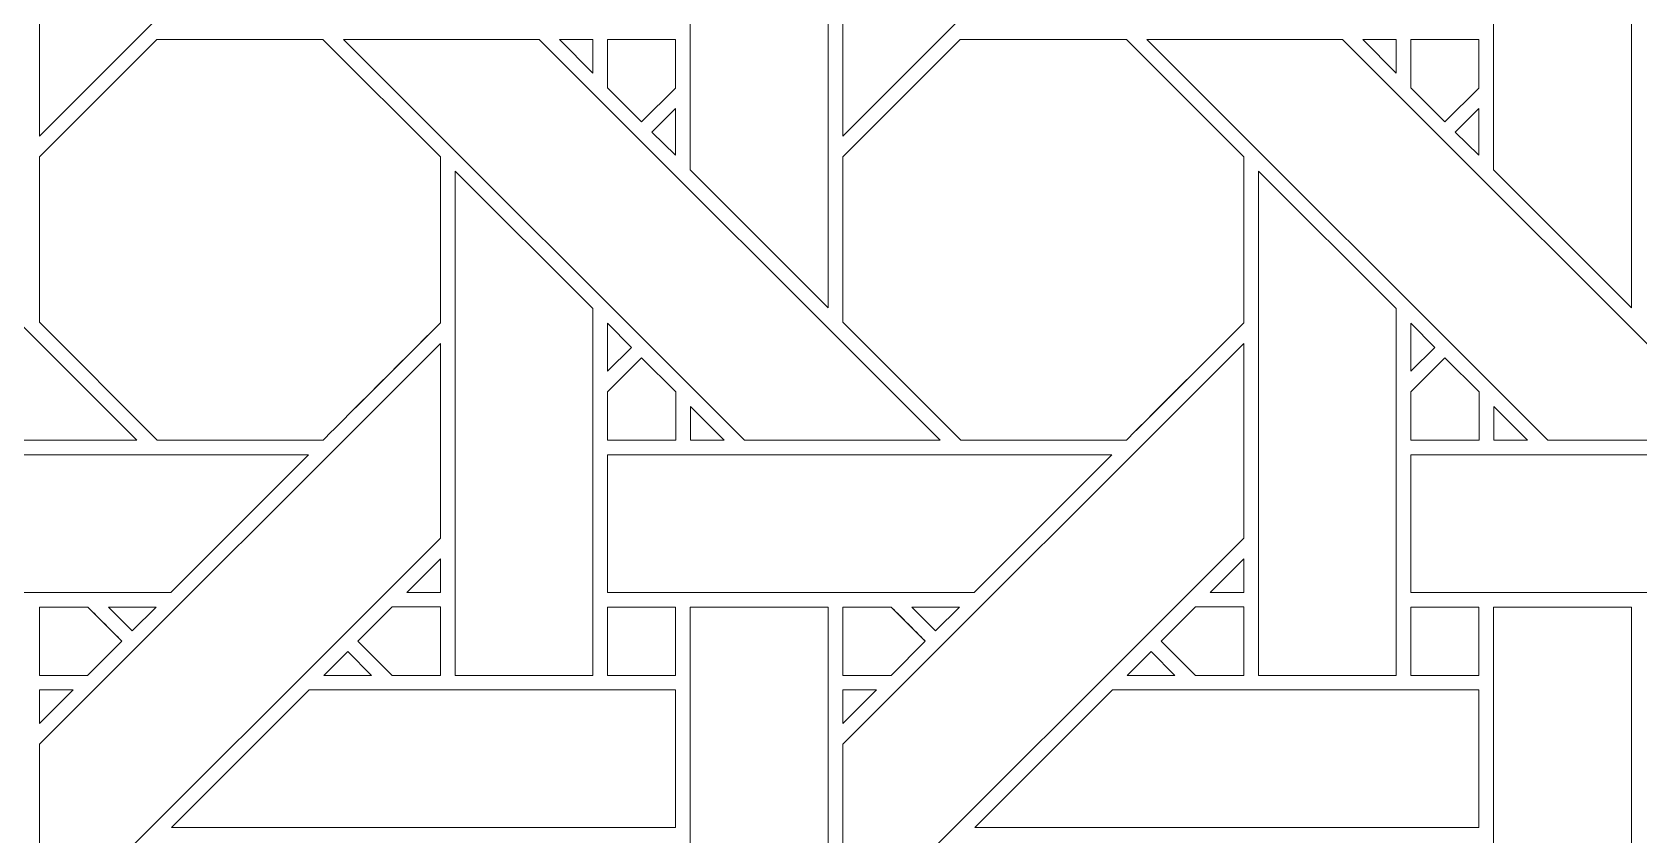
# Model space of a CAD drawing. Header units: inches. Extents: x 5.4 to 19.4, y 5.6 to 12.6.
# Drawn here: x 12.137 to 14.035, y 8.391 to 9.34 of the extents above; entities that cross this region are included whole.
import ezdxf

# ---------------------------------------------------------------- set-up
doc = ezdxf.new("R2010")
doc.units = ezdxf.units.IN
doc.header["$MEASUREMENT"] = 0
doc.layers.add('Design', color=7, linetype='Continuous', lineweight=0)

msp = doc.modelspace()

# ---------------------------------------------------------------- linework, layer by layer
at = {"layer": 'Design'}
for points, knots in [([(5.382854037814669, 12.59476386176215), (5.382854037814669, 12.59476386176215), (5.382854037814669, 5.594763861762152), (5.382854037814669, 5.594763861762152), (5.382854037814669, 5.594763861762152), (19.38285319010416, 5.594763861762152), (19.38285319010416, 5.594763861762152), (19.38285319010416, 5.594763861762152), (19.38285319010416, 12.59476386176215), (19.38285319010416, 12.59476386176215), (19.38285319010416, 12.59476386176215), (5.382854037814669, 12.59476386176215), (5.382854037814669, 12.59476386176215)], [0, 0, 0, 0, 1, 1, 1, 2, 2, 2, 3, 3, 3, 4, 4, 4, 4]), ([(5.806874294265804, 12.19142620473933), (5.806874294265804, 12.19142620473933), (5.806874294265804, 5.998101518784955), (5.806874294265804, 5.998101518784955), (5.806874294265804, 5.998101518784955), (18.95883293365305, 5.998101518784955), (18.95883293365305, 5.998101518784955), (18.95883293365305, 5.998101518784955), (18.95883293365305, 12.19142620473933), (18.95883293365305, 12.19142620473933), (18.95883293365305, 12.19142620473933), (5.806874294265804, 12.19142620473933), (5.806874294265804, 12.19142620473933)], [0, 0, 0, 0, 1, 1, 1, 2, 2, 2, 3, 3, 3, 4, 4, 4, 4]), ([(12.61970689561632, 9.69039577907986), (12.61970689561632, 9.69039577907986), (12.14603678385416, 9.216746012369791), (12.14603678385416, 9.216746012369791), (12.14603678385416, 9.216746012369791), (12.14603678385416, 9.446842617458765), (12.14603678385416, 9.446842617458765), (12.14603678385416, 9.446842617458765), (12.61970689561632, 9.920438130696613), (12.61970689561632, 9.920438130696613), (12.61970689561632, 9.920438130696613), (12.61970689561632, 9.69039577907986), (12.61970689561632, 9.69039577907986)], [0, 0, 0, 0, 1, 1, 1, 2, 2, 2, 3, 3, 3, 4, 4, 4, 4]), ([(13.56843566894531, 9.69039577907986), (13.56843566894531, 9.69039577907986), (13.09476555718316, 9.216746012369791), (13.09476555718316, 9.216746012369791), (13.09476555718316, 9.216746012369791), (13.09476555718316, 9.446842617458765), (13.09476555718316, 9.446842617458765), (13.09476555718316, 9.446842617458765), (13.56843566894531, 9.92044491238064), (13.56843566894531, 9.92044491238064), (13.56843566894531, 9.92044491238064), (13.56843566894531, 9.69039577907986), (13.56843566894531, 9.69039577907986)], [0, 0, 0, 0, 1, 1, 1, 2, 2, 2, 3, 3, 3, 4, 4, 4, 4]), ([(12.91470930311415, 9.176751878526474), (12.91470930311415, 9.176751878526474), (12.91470930311415, 9.60895029703776), (12.91470930311415, 9.60895029703776), (12.91470930311415, 9.60895029703776), (13.07761383056641, 9.60895029703776), (13.07761383056641, 9.60895029703776), (13.07761383056641, 9.60895029703776), (13.07761383056641, 9.013833787706163), (13.07761383056641, 9.013833787706163), (13.07761383056641, 9.013833787706163), (12.91470930311415, 9.176751878526474), (12.91470930311415, 9.176751878526474)], [0, 0, 0, 0, 1, 1, 1, 2, 2, 2, 3, 3, 3, 4, 4, 4, 4]), ([(13.86342536078559, 9.176751878526474), (13.86342536078559, 9.176751878526474), (13.86342536078559, 9.60895029703776), (13.86342536078559, 9.60895029703776), (13.86342536078559, 9.60895029703776), (14.02634260389542, 9.60895029703776), (14.02634260389542, 9.60895029703776), (14.02634260389542, 9.60895029703776), (14.02634260389542, 9.013833787706163), (14.02634260389542, 9.013833787706163), (14.02634260389542, 9.013833787706163), (13.86342536078559, 9.176751878526474), (13.86342536078559, 9.176751878526474)], [0, 0, 0, 0, 1, 1, 1, 2, 2, 2, 3, 3, 3, 4, 4, 4, 4]), ([(11.55646006266276, 9.331086900499132), (11.55646006266276, 9.331086900499132), (11.78740098741319, 9.331086900499132), (11.78740098741319, 9.331086900499132), (11.78740098741319, 9.331086900499132), (12.26105075412326, 8.857437133789062), (12.26105075412326, 8.857437133789062), (12.26105075412326, 8.857437133789062), (12.03001488579644, 8.857437133789062), (12.03001488579644, 8.857437133789062), (12.03001488579644, 8.857437133789062), (11.55646006266276, 9.331086900499132), (11.55646006266276, 9.331086900499132)], [0, 0, 0, 0, 1, 1, 1, 2, 2, 2, 3, 3, 3, 4, 4, 4, 4]), ([(12.28472815619574, 9.331080966525606), (12.28472815619574, 9.331080966525606), (12.48093922932942, 9.331080966525606), (12.48093922932942, 9.331080966525606), (12.48093922932942, 9.331080966525606), (12.61968739827474, 9.192359924316406), (12.61968739827474, 9.192359924316406), (12.61968739827474, 9.192359924316406), (12.61968739827474, 8.996144612630207), (12.61968739827474, 8.996144612630207), (12.60188802083333, 8.97821044921875), (12.48996395534939, 8.866466098361546), (12.48097991943359, 8.857454935709635), (12.48097991943359, 8.857454935709635), (12.28526899549696, 8.857454935709635), (12.28526899549696, 8.857454935709635), (12.28526899549696, 8.857454935709635), (12.14602406819661, 8.996696472167969), (12.14602406819661, 8.996696472167969), (12.14602406819661, 8.996696472167969), (12.14602406819661, 9.192359924316406), (12.14602406819661, 9.192359924316406), (12.14602406819661, 9.192359924316406), (12.28472815619574, 9.331080966525606), (12.28472815619574, 9.331080966525606)], [0, 0, 0, 0, 1, 1, 1, 2, 2, 2, 3, 3, 3, 4, 4, 4, 5, 5, 5, 6, 6, 6, 7, 7, 7, 8, 8, 8, 8]), ([(12.14602406819661, 8.996696472167969), (12.14602406819661, 8.996696472167969), (12.14602406819661, 9.192359924316406), (12.14602406819661, 9.192359924316406), (12.14602406819661, 9.192359924316406), (12.28472815619574, 9.331080966525606), (12.28472815619574, 9.331080966525606), (12.28472815619574, 9.331080966525606), (12.48093922932942, 9.331080966525606), (12.48093922932942, 9.331080966525606), (12.48093922932942, 9.331080966525606), (12.61968739827474, 9.192359924316406), (12.61968739827474, 9.192359924316406), (12.61968739827474, 9.192359924316406), (12.61968739827474, 8.996144612630207), (12.61968739827474, 8.996144612630207), (12.60177273220486, 8.978094312879774), (12.48988257514106, 8.866384718153212), (12.48097991943359, 8.857454935709635), (12.48097991943359, 8.857454935709635), (12.28526899549696, 8.857454935709635), (12.28526899549696, 8.857454935709635), (12.28526899549696, 8.857454935709635), (12.14602406819661, 8.996696472167969), (12.14602406819661, 8.996696472167969)], [0, 0, 0, 0, 1, 1, 1, 2, 2, 2, 3, 3, 3, 4, 4, 4, 5, 5, 5, 6, 6, 6, 7, 7, 7, 8, 8, 8, 8]), ([(12.50518290201823, 9.331086900499132), (12.50518290201823, 9.331086900499132), (12.73613060845269, 9.331086900499132), (12.73613060845269, 9.331086900499132), (12.73613060845269, 9.331086900499132), (13.20978037516276, 8.857437133789062), (13.20978037516276, 8.857437133789062), (13.20978037516276, 8.857437133789062), (12.97875807020399, 8.857437133789062), (12.97875807020399, 8.857437133789062), (12.97875807020399, 8.857437133789062), (12.50518290201823, 9.331086900499132), (12.50518290201823, 9.331086900499132)], [0, 0, 0, 0, 1, 1, 1, 2, 2, 2, 3, 3, 3, 4, 4, 4, 4]), ([(12.76024542914496, 9.331080118815104), (12.76024542914496, 9.331080118815104), (12.79969533284505, 9.331080118815104), (12.79969533284505, 9.331080118815104), (12.79969533284505, 9.331080118815104), (12.79969533284505, 9.291248745388454), (12.79969533284505, 9.291248745388454), (12.79969533284505, 9.291248745388454), (12.76024542914496, 9.331080118815104), (12.76024542914496, 9.331080118815104)], [0, 0, 0, 0, 1, 1, 1, 2, 2, 2, 3, 3, 3, 3]), ([(12.89714982774522, 9.331094529893663), (12.89714982774522, 9.331094529893663), (12.89714982774522, 9.27349853515625), (12.89714982774522, 9.27349853515625), (12.89714982774522, 9.27349853515625), (12.85721672905816, 9.233551873101128), (12.85721672905816, 9.233551873101128), (12.85721672905816, 9.233551873101128), (12.81688859727647, 9.27388678656684), (12.81688859727647, 9.27388678656684), (12.81688859727647, 9.27388678656684), (12.81688859727647, 9.331094529893663), (12.81688859727647, 9.331094529893663), (12.81688859727647, 9.331094529893663), (12.89714982774522, 9.331094529893663), (12.89714982774522, 9.331094529893663)], [0, 0, 0, 0, 1, 1, 1, 2, 2, 2, 3, 3, 3, 4, 4, 4, 5, 5, 5, 5]), ([(12.89714982774522, 9.27349853515625), (12.89714982774522, 9.27349853515625), (12.85721672905816, 9.233551873101128), (12.85721672905816, 9.233551873101128), (12.85721672905816, 9.233551873101128), (12.81688859727647, 9.27388678656684), (12.81688859727647, 9.27388678656684), (12.81688859727647, 9.27388678656684), (12.81688859727647, 9.331094529893663), (12.81688859727647, 9.331094529893663), (12.81688859727647, 9.331094529893663), (12.89714982774522, 9.331094529893663), (12.89714982774522, 9.331094529893663), (12.89714982774522, 9.331094529893663), (12.89714982774522, 9.27349853515625), (12.89714982774522, 9.27349853515625)], [0, 0, 0, 0, 1, 1, 1, 2, 2, 2, 3, 3, 3, 4, 4, 4, 5, 5, 5, 5]), ([(13.23346371120877, 9.331080966525606), (13.23346371120877, 9.331080966525606), (13.42967478434245, 9.331080966525606), (13.42967478434245, 9.331080966525606), (13.42967478434245, 9.331080966525606), (13.56841956244574, 9.192359924316406), (13.56841956244574, 9.192359924316406), (13.56841956244574, 9.192359924316406), (13.56841956244574, 8.99613783094618), (13.56841956244574, 8.99613783094618), (13.55062103271484, 8.978203667534721), (13.43869357638889, 8.866466098361546), (13.42970869276258, 8.857454935709635), (13.42970869276258, 8.857454935709635), (13.23400539822048, 8.857454935709635), (13.23400539822048, 8.857454935709635), (13.23400539822048, 8.857454935709635), (13.09475962320963, 8.996696472167969), (13.09475962320963, 8.996696472167969), (13.09475962320963, 8.996696472167969), (13.09475962320963, 9.192359924316406), (13.09475962320963, 9.192359924316406), (13.09475962320963, 9.192359924316406), (13.23346371120877, 9.331080966525606), (13.23346371120877, 9.331080966525606)], [0, 0, 0, 0, 1, 1, 1, 2, 2, 2, 3, 3, 3, 4, 4, 4, 5, 5, 5, 6, 6, 6, 7, 7, 7, 8, 8, 8, 8]), ([(13.09475962320963, 8.996696472167969), (13.09475962320963, 8.996696472167969), (13.09475962320963, 9.192359924316406), (13.09475962320963, 9.192359924316406), (13.09475962320963, 9.192359924316406), (13.23346371120877, 9.331080966525606), (13.23346371120877, 9.331080966525606), (13.23346371120877, 9.331080966525606), (13.42967478434245, 9.331080966525606), (13.42967478434245, 9.331080966525606), (13.42967478434245, 9.331080966525606), (13.56841956244574, 9.192359924316406), (13.56841956244574, 9.192359924316406), (13.56841956244574, 9.192359924316406), (13.56841956244574, 8.99613783094618), (13.56841956244574, 8.99613783094618), (13.55030144585503, 8.977883232964407), (13.43844858805338, 8.866214328342014), (13.42970869276258, 8.857454935709635), (13.42970869276258, 8.857454935709635), (13.23400539822048, 8.857454935709635), (13.23400539822048, 8.857454935709635), (13.23400539822048, 8.857454935709635), (13.09475962320963, 8.996696472167969), (13.09475962320963, 8.996696472167969)], [0, 0, 0, 0, 1, 1, 1, 2, 2, 2, 3, 3, 3, 4, 4, 4, 5, 5, 5, 6, 6, 6, 7, 7, 7, 8, 8, 8, 8]), ([(13.45391167534722, 9.331086900499132), (13.45391167534722, 9.331086900499132), (13.68485260009765, 9.331086900499132), (13.68485260009765, 9.331086900499132), (13.68485260009765, 9.331086900499132), (14.15849558512374, 8.857437133789062), (14.15849558512374, 8.857437133789062), (14.15849558512374, 8.857437133789062), (13.927473280165, 8.857437133789062), (13.927473280165, 8.857437133789062), (13.927473280165, 8.857437133789062), (13.45391167534722, 9.331086900499132), (13.45391167534722, 9.331086900499132)], [0, 0, 0, 0, 1, 1, 1, 2, 2, 2, 3, 3, 3, 4, 4, 4, 4]), ([(13.70897420247396, 9.331080118815104), (13.70897420247396, 9.331080118815104), (13.74842410617404, 9.331080118815104), (13.74842410617404, 9.331080118815104), (13.74842410617404, 9.331080118815104), (13.74842410617404, 9.291255527072481), (13.74842410617404, 9.291255527072481), (13.74842410617404, 9.291255527072481), (13.70897420247396, 9.331080118815104), (13.70897420247396, 9.331080118815104)], [0, 0, 0, 0, 1, 1, 1, 2, 2, 2, 3, 3, 3, 3]), ([(13.84588623046875, 9.331094529893663), (13.84588623046875, 9.331094529893663), (13.84588623046875, 9.27349853515625), (13.84588623046875, 9.27349853515625), (13.84588623046875, 9.27349853515625), (13.8059565226237, 9.233551873101128), (13.8059565226237, 9.233551873101128), (13.8059565226237, 9.233551873101128), (13.765625, 9.27388678656684), (13.765625, 9.27388678656684), (13.765625, 9.27388678656684), (13.765625, 9.331094529893663), (13.765625, 9.331094529893663), (13.765625, 9.331094529893663), (13.84588623046875, 9.331094529893663), (13.84588623046875, 9.331094529893663)], [0, 0, 0, 0, 1, 1, 1, 2, 2, 2, 3, 3, 3, 4, 4, 4, 5, 5, 5, 5]), ([(13.84588623046875, 9.27349853515625), (13.84588623046875, 9.27349853515625), (13.8059565226237, 9.233551873101128), (13.8059565226237, 9.233551873101128), (13.8059565226237, 9.233551873101128), (13.765625, 9.27388678656684), (13.765625, 9.27388678656684), (13.765625, 9.27388678656684), (13.765625, 9.331094529893663), (13.765625, 9.331094529893663), (13.765625, 9.331094529893663), (13.84588623046875, 9.331094529893663), (13.84588623046875, 9.331094529893663), (13.84588623046875, 9.331094529893663), (13.84588623046875, 9.27349853515625), (13.84588623046875, 9.27349853515625)], [0, 0, 0, 0, 1, 1, 1, 2, 2, 2, 3, 3, 3, 4, 4, 4, 5, 5, 5, 5]), ([(12.89716254340278, 9.249246385362413), (12.89716254340278, 9.249246385362413), (12.89716254340278, 9.194080776638454), (12.89716254340278, 9.194080776638454), (12.89716254340278, 9.194080776638454), (12.86939239501953, 9.22146267361111), (12.86939239501953, 9.22146267361111), (12.86939239501953, 9.22146267361111), (12.89716254340278, 9.249246385362413), (12.89716254340278, 9.249246385362413)], [0, 0, 0, 0, 1, 1, 1, 2, 2, 2, 3, 3, 3, 3]), ([(13.84589216444227, 9.24925316704644), (13.84589216444227, 9.24925316704644), (13.84589216444227, 9.194080776638454), (13.84589216444227, 9.194080776638454), (13.84589216444227, 9.194080776638454), (13.81812201605902, 9.22146267361111), (13.81812201605902, 9.22146267361111), (13.81812201605902, 9.22146267361111), (13.84589216444227, 9.24925316704644), (13.84589216444227, 9.24925316704644)], [0, 0, 0, 0, 1, 1, 1, 2, 2, 2, 3, 3, 3, 3]), ([(12.79960632324218, 9.013119167751736), (12.79960632324218, 9.013119167751736), (12.79960632324218, 8.579443189832899), (12.79960632324218, 8.579443189832899), (12.79960632324218, 8.579443189832899), (12.63684505886502, 8.579443189832899), (12.63684505886502, 8.579443189832899), (12.63684505886502, 8.579443189832899), (12.63684505886502, 9.175267537434895), (12.63684505886502, 9.175267537434895), (12.63684505886502, 9.175267537434895), (12.79960632324218, 9.013119167751736), (12.79960632324218, 9.013119167751736)], [0, 0, 0, 0, 1, 1, 1, 2, 2, 2, 3, 3, 3, 4, 4, 4, 4]), ([(13.74832916259765, 9.013132731119791), (13.74832916259765, 9.013132731119791), (13.74832916259765, 8.579443189832899), (13.74832916259765, 8.579443189832899), (13.74832916259765, 8.579443189832899), (13.58557467990451, 8.579443189832899), (13.58557467990451, 8.579443189832899), (13.58557467990451, 8.579443189832899), (13.58557467990451, 9.175275166829424), (13.58557467990451, 9.175275166829424), (13.58557467990451, 9.175275166829424), (13.74832916259765, 9.013132731119791), (13.74832916259765, 9.013132731119791)], [0, 0, 0, 0, 1, 1, 1, 2, 2, 2, 3, 3, 3, 4, 4, 4, 4]), ([(12.81691572401258, 8.938874986436632), (12.81691572401258, 8.938874986436632), (12.81691572401258, 8.995626661512587), (12.81691572401258, 8.995626661512587), (12.81691572401258, 8.995626661512587), (12.84510040283203, 8.96705373128255), (12.84510040283203, 8.96705373128255), (12.84510040283203, 8.96705373128255), (12.81691572401258, 8.938874986436632), (12.81691572401258, 8.938874986436632)], [0, 0, 0, 0, 1, 1, 1, 2, 2, 2, 3, 3, 3, 3]), ([(13.76564449734158, 8.938868204752604), (13.76564449734158, 8.938868204752604), (13.76564449734158, 8.995626661512587), (13.76564449734158, 8.995626661512587), (13.76564449734158, 8.995626661512587), (13.7938232421875, 8.96705373128255), (13.7938232421875, 8.96705373128255), (13.7938232421875, 8.96705373128255), (13.76564449734158, 8.938868204752604), (13.76564449734158, 8.938868204752604)], [0, 0, 0, 0, 1, 1, 1, 2, 2, 2, 3, 3, 3, 3]), ([(12.14603678385416, 8.498107062445746), (12.14603678385416, 8.498107062445746), (12.61970689561632, 8.971702575683594), (12.61970689561632, 8.971702575683594), (12.61970689561632, 8.971702575683594), (12.61970689561632, 8.741667005750868), (12.61970689561632, 8.741667005750868), (12.61970689561632, 8.741667005750868), (12.14603678385416, 8.26801045735677), (12.14603678385416, 8.26801045735677), (12.14603678385416, 8.26801045735677), (12.14603678385416, 8.498107062445746), (12.14603678385416, 8.498107062445746)], [0, 0, 0, 0, 1, 1, 1, 2, 2, 2, 3, 3, 3, 4, 4, 4, 4]), ([(13.09476555718316, 8.498107062445746), (13.09476555718316, 8.498107062445746), (13.56843566894531, 8.97170935736762), (13.56843566894531, 8.97170935736762), (13.56843566894531, 8.97170935736762), (13.56843566894531, 8.741667005750868), (13.56843566894531, 8.741667005750868), (13.56843566894531, 8.741667005750868), (13.09476555718316, 8.26801045735677), (13.09476555718316, 8.26801045735677), (13.09476555718316, 8.26801045735677), (13.09476555718316, 8.498107062445746), (13.09476555718316, 8.498107062445746)], [0, 0, 0, 0, 1, 1, 1, 2, 2, 2, 3, 3, 3, 4, 4, 4, 4]), ([(12.81690300835503, 8.857213338216145), (12.81690300835503, 8.857213338216145), (12.81690300835503, 8.914499070909288), (12.81690300835503, 8.914499070909288), (12.81690300835503, 8.914499070909288), (12.85723029242621, 8.954830593532986), (12.85723029242621, 8.954830593532986), (12.85723029242621, 8.954830593532986), (12.8975584242079, 8.914505852593315), (12.8975584242079, 8.914505852593315), (12.8975584242079, 8.914505852593315), (12.8975584242079, 8.857213338216145), (12.8975584242079, 8.857213338216145), (12.8975584242079, 8.857213338216145), (12.81690300835503, 8.857213338216145), (12.81690300835503, 8.857213338216145)], [0, 0, 0, 0, 1, 1, 1, 2, 2, 2, 3, 3, 3, 4, 4, 4, 5, 5, 5, 5]), ([(12.85723029242621, 8.954830593532986), (12.85723029242621, 8.954830593532986), (12.8975584242079, 8.914505852593315), (12.8975584242079, 8.914505852593315), (12.8975584242079, 8.914505852593315), (12.8975584242079, 8.857213338216145), (12.8975584242079, 8.857213338216145), (12.8975584242079, 8.857213338216145), (12.81690300835503, 8.857213338216145), (12.81690300835503, 8.857213338216145), (12.81690300835503, 8.857213338216145), (12.81690300835503, 8.914499070909288), (12.81690300835503, 8.914499070909288), (12.81690300835503, 8.914499070909288), (12.85723029242621, 8.954830593532986), (12.85723029242621, 8.954830593532986)], [0, 0, 0, 0, 1, 1, 1, 2, 2, 2, 3, 3, 3, 4, 4, 4, 5, 5, 5, 5]), ([(13.76563856336805, 8.857213338216145), (13.76563856336805, 8.857213338216145), (13.76563856336805, 8.914499070909288), (13.76563856336805, 8.914499070909288), (13.76563856336805, 8.914499070909288), (13.80596330430772, 8.954833984375), (13.80596330430772, 8.954833984375), (13.80596330430772, 8.954833984375), (13.84629397922092, 8.914505852593315), (13.84629397922092, 8.914505852593315), (13.84629397922092, 8.914505852593315), (13.84629397922092, 8.857213338216145), (13.84629397922092, 8.857213338216145), (13.84629397922092, 8.857213338216145), (13.76563856336805, 8.857213338216145), (13.76563856336805, 8.857213338216145)], [0, 0, 0, 0, 1, 1, 1, 2, 2, 2, 3, 3, 3, 4, 4, 4, 5, 5, 5, 5]), ([(13.77107577853732, 8.919919331868488), (13.77107577853732, 8.919919331868488), (13.80596330430772, 8.954833984375), (13.80596330430772, 8.954833984375), (13.80596330430772, 8.954833984375), (13.84629397922092, 8.914505852593315), (13.84629397922092, 8.914505852593315), (13.84629397922092, 8.914505852593315), (13.84629397922092, 8.857213338216145), (13.84629397922092, 8.857213338216145), (13.84629397922092, 8.857213338216145), (13.76563856336805, 8.857213338216145), (13.76563856336805, 8.857213338216145), (13.76563856336805, 8.857213338216145), (13.76563856336805, 8.914499070909288), (13.76563856336805, 8.914499070909288), (13.76563856336805, 8.914499070909288), (13.77107577853732, 8.919919331868488), (13.77107577853732, 8.919919331868488)], [0, 0, 0, 0, 1, 1, 1, 2, 2, 2, 3, 3, 3, 4, 4, 4, 5, 5, 5, 6, 6, 6, 6]), ([(12.9545406765408, 8.857430352105032), (12.9545406765408, 8.857430352105032), (12.9148186577691, 8.857430352105032), (12.9148186577691, 8.857430352105032), (12.9148186577691, 8.857430352105032), (12.9148186577691, 8.897226969401041), (12.9148186577691, 8.897226969401041), (12.9148186577691, 8.897226969401041), (12.9545406765408, 8.857430352105032), (12.9545406765408, 8.857430352105032)], [0, 0, 0, 0, 1, 1, 1, 2, 2, 2, 3, 3, 3, 3]), ([(13.90326944986987, 8.857430352105032), (13.90326944986987, 8.857430352105032), (13.86354743109809, 8.857430352105032), (13.86354743109809, 8.857430352105032), (13.86354743109809, 8.857430352105032), (13.86354743109809, 8.897226969401041), (13.86354743109809, 8.897226969401041), (13.86354743109809, 8.897226969401041), (13.90326944986987, 8.857430352105032), (13.90326944986987, 8.857430352105032)], [0, 0, 0, 0, 1, 1, 1, 2, 2, 2, 3, 3, 3, 3]), ([(11.86818610297309, 8.677489386664496), (11.86818610297309, 8.677489386664496), (11.86818610297309, 8.84018283420139), (11.86818610297309, 8.84018283420139), (11.86818610297309, 8.84018283420139), (12.46388838026258, 8.84018283420139), (12.46388838026258, 8.84018283420139), (12.46388838026258, 8.84018283420139), (12.30115424262153, 8.677489386664496), (12.30115424262153, 8.677489386664496), (12.30115424262153, 8.677489386664496), (11.86818610297309, 8.677489386664496), (11.86818610297309, 8.677489386664496)], [0, 0, 0, 0, 1, 1, 1, 2, 2, 2, 3, 3, 3, 4, 4, 4, 4]), ([(12.81691572401258, 8.677489386664496), (12.81691572401258, 8.677489386664496), (12.81691572401258, 8.840189615885416), (12.81691572401258, 8.840189615885416), (12.81691572401258, 8.840189615885416), (13.41261037190755, 8.840189615885416), (13.41261037190755, 8.840189615885416), (13.41261037190755, 8.840189615885416), (13.24988301595052, 8.677489386664496), (13.24988301595052, 8.677489386664496), (13.24988301595052, 8.677489386664496), (12.81691572401258, 8.677489386664496), (12.81691572401258, 8.677489386664496)], [0, 0, 0, 0, 1, 1, 1, 2, 2, 2, 3, 3, 3, 4, 4, 4, 4]), ([(13.76564449734158, 8.677489386664496), (13.76564449734158, 8.677489386664496), (13.76564449734158, 8.840189615885416), (13.76564449734158, 8.840189615885416), (13.76564449734158, 8.840189615885416), (14.36133999294707, 8.840189615885416), (14.36133999294707, 8.840189615885416), (14.36133999294707, 8.840189615885416), (14.19861263698999, 8.677489386664496), (14.19861263698999, 8.677489386664496), (14.19861263698999, 8.677489386664496), (13.76564449734158, 8.677489386664496), (13.76564449734158, 8.677489386664496)], [0, 0, 0, 0, 1, 1, 1, 2, 2, 2, 3, 3, 3, 4, 4, 4, 4]), ([(12.57994418674045, 8.67750973171658), (12.57994418674045, 8.67750973171658), (12.61970689561632, 8.717279222276474), (12.61970689561632, 8.717279222276474), (12.61970689561632, 8.717279222276474), (12.61970689561632, 8.67750973171658), (12.61970689561632, 8.67750973171658), (12.61970689561632, 8.67750973171658), (12.57994418674045, 8.67750973171658), (12.57994418674045, 8.67750973171658)], [0, 0, 0, 0, 1, 1, 1, 2, 2, 2, 3, 3, 3, 3]), ([(13.52867296006944, 8.67750973171658), (13.52867296006944, 8.67750973171658), (13.56843566894531, 8.717279222276474), (13.56843566894531, 8.717279222276474), (13.56843566894531, 8.717279222276474), (13.56843566894531, 8.67750973171658), (13.56843566894531, 8.67750973171658), (13.56843566894531, 8.67750973171658), (13.52867296006944, 8.67750973171658), (13.52867296006944, 8.67750973171658)], [0, 0, 0, 0, 1, 1, 1, 2, 2, 2, 3, 3, 3, 3]), ([(12.20308854844835, 8.66022237141927), (12.2082273695204, 8.655110677083332), (12.23900604248047, 8.624298095703125), (12.24343024359809, 8.619873894585503), (12.24343024359809, 8.619873894585503), (12.20299699571397, 8.579447428385416), (12.20299699571397, 8.579447428385416), (12.20299699571397, 8.579447428385416), (12.14602406819661, 8.579447428385416), (12.14602406819661, 8.579447428385416), (12.14602406819661, 8.579447428385416), (12.14602406819661, 8.66022237141927), (12.14602406819661, 8.66022237141927), (12.14602406819661, 8.66022237141927), (12.20308854844835, 8.66022237141927), (12.20308854844835, 8.66022237141927)], [0, 0, 0, 0, 1, 1, 1, 2, 2, 2, 3, 3, 3, 4, 4, 4, 5, 5, 5, 5]), ([(12.14602406819661, 8.66022237141927), (12.14602406819661, 8.66022237141927), (12.20308854844835, 8.66022237141927), (12.20308854844835, 8.66022237141927), (12.20849948459201, 8.654838562011719), (12.24343024359809, 8.619873894585503), (12.24343024359809, 8.619873894585503), (12.24343024359809, 8.619873894585503), (12.20299699571397, 8.579447428385416), (12.20299699571397, 8.579447428385416), (12.20299699571397, 8.579447428385416), (12.14602406819661, 8.579447428385416), (12.14602406819661, 8.579447428385416), (12.14602406819661, 8.579447428385416), (12.14602406819661, 8.66022237141927), (12.14602406819661, 8.66022237141927)], [0, 0, 0, 0, 1, 1, 1, 2, 2, 2, 3, 3, 3, 4, 4, 4, 5, 5, 5, 5]), ([(12.28392706976996, 8.660221523708765), (12.28392706976996, 8.660221523708765), (12.25564659966362, 8.63203599717882), (12.25564659966362, 8.63203599717882), (12.25564659966362, 8.63203599717882), (12.22746192084418, 8.660221523708765), (12.22746192084418, 8.660221523708765), (12.22746192084418, 8.660221523708765), (12.28392706976996, 8.660221523708765), (12.28392706976996, 8.660221523708765)], [0, 0, 0, 0, 1, 1, 1, 2, 2, 2, 3, 3, 3, 3]), ([(12.61970096164279, 8.660242716471354), (12.61970096164279, 8.660242716471354), (12.61970096164279, 8.57944064670139), (12.61970096164279, 8.57944064670139), (12.61970096164279, 8.57944064670139), (12.56258900960286, 8.57944064670139), (12.56258900960286, 8.57944064670139), (12.56258900960286, 8.57944064670139), (12.52222696940104, 8.619819641113281), (12.52222696940104, 8.619819641113281), (12.52222696940104, 8.619819641113281), (12.56265682644314, 8.660242716471354), (12.56265682644314, 8.660242716471354), (12.56265682644314, 8.660242716471354), (12.61970096164279, 8.660242716471354), (12.61970096164279, 8.660242716471354)], [0, 0, 0, 0, 1, 1, 1, 2, 2, 2, 3, 3, 3, 4, 4, 4, 5, 5, 5, 5]), ([(12.52222696940104, 8.619819641113281), (12.52222696940104, 8.619819641113281), (12.56265682644314, 8.660242716471354), (12.56265682644314, 8.660242716471354), (12.56265682644314, 8.660242716471354), (12.61970096164279, 8.660242716471354), (12.61970096164279, 8.660242716471354), (12.61970096164279, 8.660242716471354), (12.61970096164279, 8.57944064670139), (12.61970096164279, 8.57944064670139), (12.61970096164279, 8.57944064670139), (12.56258900960286, 8.57944064670139), (12.56258900960286, 8.57944064670139), (12.56258900960286, 8.57944064670139), (12.52222696940104, 8.619819641113281), (12.52222696940104, 8.619819641113281)], [0, 0, 0, 0, 1, 1, 1, 2, 2, 2, 3, 3, 3, 4, 4, 4, 5, 5, 5, 5]), ([(12.89714982774522, 8.57944064670139), (12.89714982774522, 8.57944064670139), (12.81690300835503, 8.57944064670139), (12.81690300835503, 8.57944064670139), (12.81690300835503, 8.57944064670139), (12.81690300835503, 8.66022237141927), (12.81690300835503, 8.66022237141927), (12.81690300835503, 8.66022237141927), (12.89714982774522, 8.66022237141927), (12.89714982774522, 8.66022237141927), (12.89714982774522, 8.66022237141927), (12.89714982774522, 8.57944064670139), (12.89714982774522, 8.57944064670139)], [0, 0, 0, 0, 1, 1, 1, 2, 2, 2, 3, 3, 3, 4, 4, 4, 4]), ([(12.89714982774522, 8.66022237141927), (12.89714982774522, 8.66022237141927), (12.89714982774522, 8.57944064670139), (12.89714982774522, 8.57944064670139), (12.89714982774522, 8.57944064670139), (12.81690300835503, 8.57944064670139), (12.81690300835503, 8.57944064670139), (12.81690300835503, 8.57944064670139), (12.81690300835503, 8.66022237141927), (12.81690300835503, 8.66022237141927), (12.81690300835503, 8.66022237141927), (12.89714982774522, 8.66022237141927), (12.89714982774522, 8.66022237141927)], [0, 0, 0, 0, 1, 1, 1, 2, 2, 2, 3, 3, 3, 4, 4, 4, 4]), ([(13.07761383056641, 8.660221523708765), (13.07761383056641, 8.660221523708765), (13.07761383056641, 8.06509823269314), (13.07761383056641, 8.06509823269314), (13.07761383056641, 8.06509823269314), (12.91470930311415, 8.228029039171007), (12.91470930311415, 8.228029039171007), (12.91470930311415, 8.228029039171007), (12.91470930311415, 8.660221523708765), (12.91470930311415, 8.660221523708765), (12.91470930311415, 8.660221523708765), (13.07761383056641, 8.660221523708765), (13.07761383056641, 8.660221523708765)], [0, 0, 0, 0, 1, 1, 1, 2, 2, 2, 3, 3, 3, 4, 4, 4, 4]), ([(13.15182495117187, 8.66022237141927), (13.15696377224392, 8.655110677083332), (13.18773481580946, 8.62429470486111), (13.19215901692708, 8.619870503743488), (13.19215901692708, 8.619870503743488), (13.15173255072699, 8.579447428385416), (13.15173255072699, 8.579447428385416), (13.15173255072699, 8.579447428385416), (13.09475962320963, 8.579447428385416), (13.09475962320963, 8.579447428385416), (13.09475962320963, 8.579447428385416), (13.09475962320963, 8.66022237141927), (13.09475962320963, 8.66022237141927), (13.09475962320963, 8.66022237141927), (13.15182495117187, 8.66022237141927), (13.15182495117187, 8.66022237141927)], [0, 0, 0, 0, 1, 1, 1, 2, 2, 2, 3, 3, 3, 4, 4, 4, 5, 5, 5, 5]), ([(13.09475962320963, 8.66022237141927), (13.09475962320963, 8.66022237141927), (13.15182495117187, 8.66022237141927), (13.15182495117187, 8.66022237141927), (13.15728335910373, 8.65479787190755), (13.18811628553602, 8.62392086452908), (13.19215901692708, 8.619870503743488), (13.19215901692708, 8.619870503743488), (13.15173255072699, 8.579447428385416), (13.15173255072699, 8.579447428385416), (13.15173255072699, 8.579447428385416), (13.09475962320963, 8.579447428385416), (13.09475962320963, 8.579447428385416), (13.09475962320963, 8.579447428385416), (13.09475962320963, 8.66022237141927), (13.09475962320963, 8.66022237141927)], [0, 0, 0, 0, 1, 1, 1, 2, 2, 2, 3, 3, 3, 4, 4, 4, 5, 5, 5, 5]), ([(13.23266347249349, 8.660221523708765), (13.23266347249349, 8.660221523708765), (13.20437622070312, 8.63203599717882), (13.20437622070312, 8.63203599717882), (13.20437622070312, 8.63203599717882), (13.17618391248915, 8.660221523708765), (13.17618391248915, 8.660221523708765), (13.17618391248915, 8.660221523708765), (13.23266347249349, 8.660221523708765), (13.23266347249349, 8.660221523708765)], [0, 0, 0, 0, 1, 1, 1, 2, 2, 2, 3, 3, 3, 3]), ([(13.5684331258138, 8.660242716471354), (13.5684331258138, 8.660242716471354), (13.5684331258138, 8.57944064670139), (13.5684331258138, 8.57944064670139), (13.5684331258138, 8.57944064670139), (13.51132456461588, 8.57944064670139), (13.51132456461588, 8.57944064670139), (13.51132456461588, 8.57944064670139), (13.47096252441406, 8.619816250271265), (13.47096252441406, 8.619816250271265), (13.47096252441406, 8.619816250271265), (13.51139238145616, 8.660242716471354), (13.51139238145616, 8.660242716471354), (13.51139238145616, 8.660242716471354), (13.5684331258138, 8.660242716471354), (13.5684331258138, 8.660242716471354)], [0, 0, 0, 0, 1, 1, 1, 2, 2, 2, 3, 3, 3, 4, 4, 4, 5, 5, 5, 5]), ([(13.47096252441406, 8.619816250271265), (13.47096252441406, 8.619816250271265), (13.51139238145616, 8.660242716471354), (13.51139238145616, 8.660242716471354), (13.51139238145616, 8.660242716471354), (13.5684331258138, 8.660242716471354), (13.5684331258138, 8.660242716471354), (13.5684331258138, 8.660242716471354), (13.5684331258138, 8.57944064670139), (13.5684331258138, 8.57944064670139), (13.5684331258138, 8.57944064670139), (13.51132456461588, 8.57944064670139), (13.51132456461588, 8.57944064670139), (13.51132456461588, 8.57944064670139), (13.47096252441406, 8.619816250271265), (13.47096252441406, 8.619816250271265)], [0, 0, 0, 0, 1, 1, 1, 2, 2, 2, 3, 3, 3, 4, 4, 4, 5, 5, 5, 5]), ([(13.84588623046875, 8.57944064670139), (13.84588623046875, 8.57944064670139), (13.76563856336805, 8.57944064670139), (13.76563856336805, 8.57944064670139), (13.76563856336805, 8.57944064670139), (13.76563856336805, 8.66022237141927), (13.76563856336805, 8.66022237141927), (13.76563856336805, 8.66022237141927), (13.84588623046875, 8.66022237141927), (13.84588623046875, 8.66022237141927), (13.84588623046875, 8.66022237141927), (13.84588623046875, 8.57944064670139), (13.84588623046875, 8.57944064670139)], [0, 0, 0, 0, 1, 1, 1, 2, 2, 2, 3, 3, 3, 4, 4, 4, 4]), ([(13.84588623046875, 8.66022237141927), (13.84588623046875, 8.66022237141927), (13.84588623046875, 8.57944064670139), (13.84588623046875, 8.57944064670139), (13.84588623046875, 8.57944064670139), (13.76563856336805, 8.57944064670139), (13.76563856336805, 8.57944064670139), (13.76563856336805, 8.57944064670139), (13.76563856336805, 8.66022237141927), (13.76563856336805, 8.66022237141927), (13.76563856336805, 8.66022237141927), (13.84588623046875, 8.66022237141927), (13.84588623046875, 8.66022237141927)], [0, 0, 0, 0, 1, 1, 1, 2, 2, 2, 3, 3, 3, 4, 4, 4, 4]), ([(14.02634260389542, 8.660221523708765), (14.02634260389542, 8.660221523708765), (14.02634260389542, 8.065111796061197), (14.02634260389542, 8.065111796061197), (14.02634260389542, 8.065111796061197), (13.86342536078559, 8.228029039171007), (13.86342536078559, 8.228029039171007), (13.86342536078559, 8.228029039171007), (13.86342536078559, 8.660221523708765), (13.86342536078559, 8.660221523708765), (13.86342536078559, 8.660221523708765), (14.02634260389542, 8.660221523708765), (14.02634260389542, 8.660221523708765)], [0, 0, 0, 0, 1, 1, 1, 2, 2, 2, 3, 3, 3, 4, 4, 4, 4]), ([(12.53837076822917, 8.579443189832899), (12.53837076822917, 8.579443189832899), (12.48187086317274, 8.579443189832899), (12.48187086317274, 8.579443189832899), (12.48187086317274, 8.579443189832899), (12.51012420654297, 8.607689751519096), (12.51012420654297, 8.607689751519096), (12.51012420654297, 8.607689751519096), (12.53837076822917, 8.579443189832899), (12.53837076822917, 8.579443189832899)], [0, 0, 0, 0, 1, 1, 1, 2, 2, 2, 3, 3, 3, 3]), ([(13.48709954155816, 8.579443189832899), (13.48709954155816, 8.579443189832899), (13.43059285481771, 8.579443189832899), (13.43059285481771, 8.579443189832899), (13.43059285481771, 8.579443189832899), (13.45885297987196, 8.607703314887152), (13.45885297987196, 8.607703314887152), (13.45885297987196, 8.607703314887152), (13.48709954155816, 8.579443189832899), (13.48709954155816, 8.579443189832899)], [0, 0, 0, 0, 1, 1, 1, 2, 2, 2, 3, 3, 3, 3]), ([(12.18586730957031, 8.562305026584202), (12.18586730957031, 8.562305026584202), (12.14603678385416, 8.522487216525608), (12.14603678385416, 8.522487216525608), (12.14603678385416, 8.522487216525608), (12.14603678385416, 8.562305026584202), (12.14603678385416, 8.562305026584202), (12.14603678385416, 8.562305026584202), (12.18586730957031, 8.562305026584202), (12.18586730957031, 8.562305026584202)], [0, 0, 0, 0, 1, 1, 1, 2, 2, 2, 3, 3, 3, 3]), ([(12.30188242594401, 8.399482727050781), (12.30188242594401, 8.399482727050781), (12.46472507052951, 8.562305026584202), (12.46472507052951, 8.562305026584202), (12.46472507052951, 8.562305026584202), (12.89716254340278, 8.562305026584202), (12.89716254340278, 8.562305026584202), (12.89716254340278, 8.562305026584202), (12.89716254340278, 8.399482727050781), (12.89716254340278, 8.399482727050781), (12.89716254340278, 8.399482727050781), (12.30188242594401, 8.399482727050781), (12.30188242594401, 8.399482727050781)], [0, 0, 0, 0, 1, 1, 1, 2, 2, 2, 3, 3, 3, 4, 4, 4, 4]), ([(13.13459693060981, 8.562305026584202), (13.13459693060981, 8.562305026584202), (13.09476555718316, 8.52247365315755), (13.09476555718316, 8.52247365315755), (13.09476555718316, 8.52247365315755), (13.09476555718316, 8.562305026584202), (13.09476555718316, 8.562305026584202), (13.09476555718316, 8.562305026584202), (13.13459693060981, 8.562305026584202), (13.13459693060981, 8.562305026584202)], [0, 0, 0, 0, 1, 1, 1, 2, 2, 2, 3, 3, 3, 3]), ([(13.25060526529948, 8.399496290418837), (13.25060526529948, 8.399496290418837), (13.41345469156901, 8.562305026584202), (13.41345469156901, 8.562305026584202), (13.41345469156901, 8.562305026584202), (13.84589216444227, 8.562305026584202), (13.84589216444227, 8.562305026584202), (13.84589216444227, 8.562305026584202), (13.84589216444227, 8.399496290418837), (13.84589216444227, 8.399496290418837), (13.84589216444227, 8.399496290418837), (13.25060526529948, 8.399496290418837), (13.25060526529948, 8.399496290418837)], [0, 0, 0, 0, 1, 1, 1, 2, 2, 2, 3, 3, 3, 4, 4, 4, 4])]:
    msp.add_open_spline(points, degree=3, knots=knots, dxfattribs=at)

doc.saveas('drawing.dxf')
